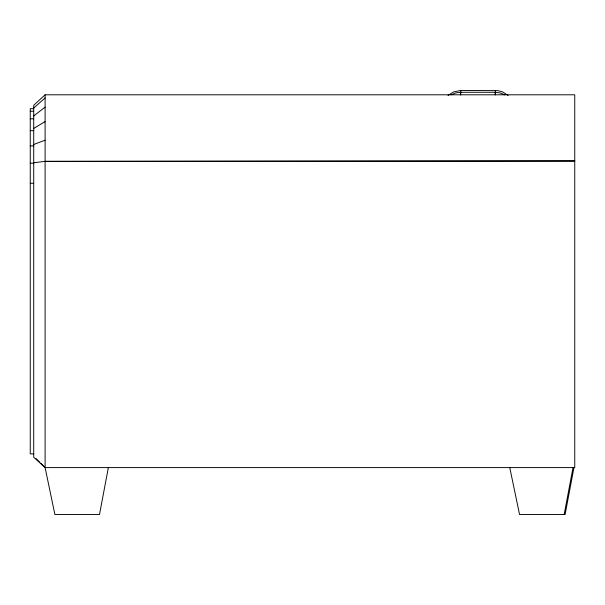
<?xml version="1.0" encoding="UTF-8"?>
<svg xmlns="http://www.w3.org/2000/svg" width="605" height="605" viewBox="0 0 605 605"><rect width="100%" height="100%" fill="white"/><g stroke="black" fill="none" stroke-linecap="round" stroke-linejoin="round"><path stroke-width="0.91" d="M108.355 467.597L99.5 514.53L54.896 514.53L45.103 467.597L45.103 94.796L574.75 94.796L574.75 467.597L45.103 467.597L33.721 457.236L33.721 105.27L45.103 94.796M564.163 514.53L573.018 467.597M573.956 467.597L565.1 514.53L519.559 514.53L509.765 467.597M33.721 107.993L45.103 97.95M448.01 95.484L453.546 91.915L460.806 90.47L497.862 90.629L502.649 91.915L508.185 95.484M33.721 115.926L45.103 107.138M33.721 128.434L45.103 121.62M451.141 94.826L455.716 92.928L460.632 92.285L495.208 92.285L500.123 92.928L504.699 94.826M33.721 144.482L45.103 140.201M33.721 162.753L45.103 161.361L574.75 160.597M33.721 108.681L30.25 108.681L30.25 453.863L33.721 453.863M30.25 111.26L33.721 111.26M30.25 118.792L33.721 118.792M30.25 130.65L33.721 130.65M30.25 145.881L33.721 145.881M45.103 161.361L574.75 161.361M30.25 163.214L33.721 163.214M30.25 183.292L33.721 183.292M36.103 458.598L39.317 461.812M40.603 463.097L45.103 467.597M495.389 90.47L495.389 93.178M495.208 92.285L495.208 94.993M460.806 90.47L460.806 93.178M460.632 92.285L460.632 94.993M33.532 162.919L33.532 163.766"/></g></svg>
